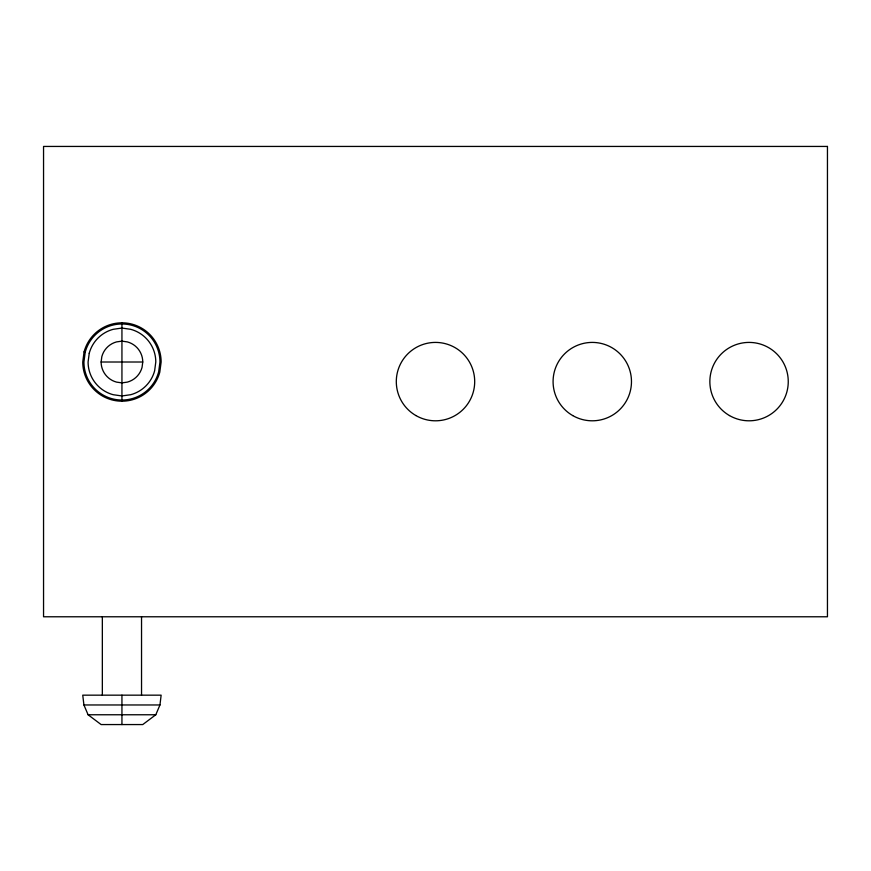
<?xml version="1.0" encoding="UTF-8"?>
<svg xmlns="http://www.w3.org/2000/svg" width="871" height="871" viewBox="0 0 871 871"><rect width="100%" height="100%" fill="white"/><g stroke="black" fill="none" stroke-linecap="round" stroke-linejoin="round"><path stroke-width="1.31" d="M159.959 704.966L161.135 695.167L82.745 695.167L83.921 704.966L88.091 714.764L101.123 724.563L142.757 724.563L155.789 714.764L159.959 704.966L83.921 704.966M101.123 362.009L101.831 356.62A20.817 20.817 0 0 1 116.551 341.9L121.94 341.138L127.329 341.9A20.817 20.817 0 0 1 142.757 362.009L142.049 367.399A20.817 20.817 0 0 1 127.329 382.119L121.94 382.881L116.551 382.119A20.817 20.817 0 0 1 101.123 362.009L142.757 362.009M88.091 714.764L155.789 714.764M141.538 616.777L141.538 695.167M121.94 322.814L121.94 401.204M121.94 695.167L121.94 724.563M102.343 616.777L102.343 695.167M84.084 351.862L82.745 362.009A39.195 39.195 0 0 0 159.796 372.157L161.135 362.009A39.195 39.195 0 0 0 84.084 351.862M85.216 352.167L83.921 362.009A38.019 38.019 0 0 0 158.664 371.852L159.959 362.009A38.019 38.019 0 0 0 85.216 352.167M89.245 353.245L88.091 362.009A33.849 33.849 0 0 0 113.176 394.705L121.94 395.957L130.704 394.705A33.849 33.849 0 0 0 154.635 370.774L155.789 362.009A33.849 33.849 0 0 0 130.704 329.314L121.94 328.062L113.176 329.314A33.849 33.849 0 0 0 89.245 353.245M827.45 146.437L43.55 146.437L43.55 616.777L827.45 616.777L827.45 146.437M415.903 415.554A39.195 39.195 0 0 0 474.695 381.607A39.195 39.195 0 0 0 415.903 347.66A39.195 39.195 0 0 0 415.903 415.554M572.683 415.554A39.195 39.195 0 0 0 631.475 381.607A39.195 39.195 0 0 0 572.683 347.66A39.195 39.195 0 0 0 572.683 415.554M729.463 415.554A39.195 39.195 0 0 0 788.255 381.607A39.195 39.195 0 0 0 729.463 347.66A39.195 39.195 0 0 0 729.463 415.554"/></g></svg>
